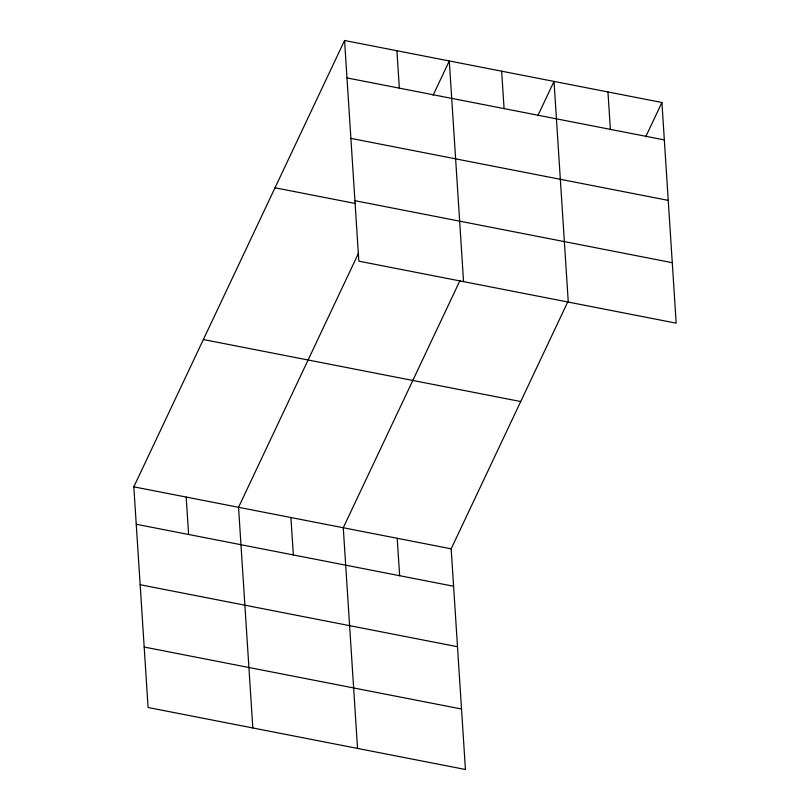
<?xml version="1.0" encoding="UTF-8"?>
<svg xmlns="http://www.w3.org/2000/svg" width="810" height="810" viewBox="0 0 810 810"><rect width="100%" height="100%" fill="white"/><g stroke="black" fill="none" stroke-linecap="round" stroke-linejoin="round"><path stroke-width="1.21" d="M567.952 301.492L451.17 548.826L465.436 769.5L148.088 707.505L133.822 486.84L344.564 40.5L661.912 102.495L676.178 323.16L358.83 261.174L344.564 40.5M358.516 253.216L238.545 507.293L252.821 727.967M433.117 95.216L449.287 60.953L463.553 281.627M460.05 280.412L343.268 527.755L357.544 748.42M537.84 115.668L554.01 81.415L568.276 302.089M645.732 136.748L661.912 102.495M346.984 77.922L664.332 139.907M350.892 138.388L668.24 200.384M354.922 200.698L672.27 262.693M275.015 187.788L355.387 203.492M203.371 339.542L520.708 401.537M133.822 486.84L451.17 548.826M136.242 524.252L453.59 586.248M140.15 584.729L457.498 646.724M144.18 647.038L461.528 709.023M607.956 91.955L610.375 129.367M501.653 71.189L504.073 108.601M396.92 50.726L399.34 88.148M397.214 538.296L399.634 575.707M290.911 517.519L293.331 554.941M186.189 497.067L188.608 534.489"/></g></svg>
